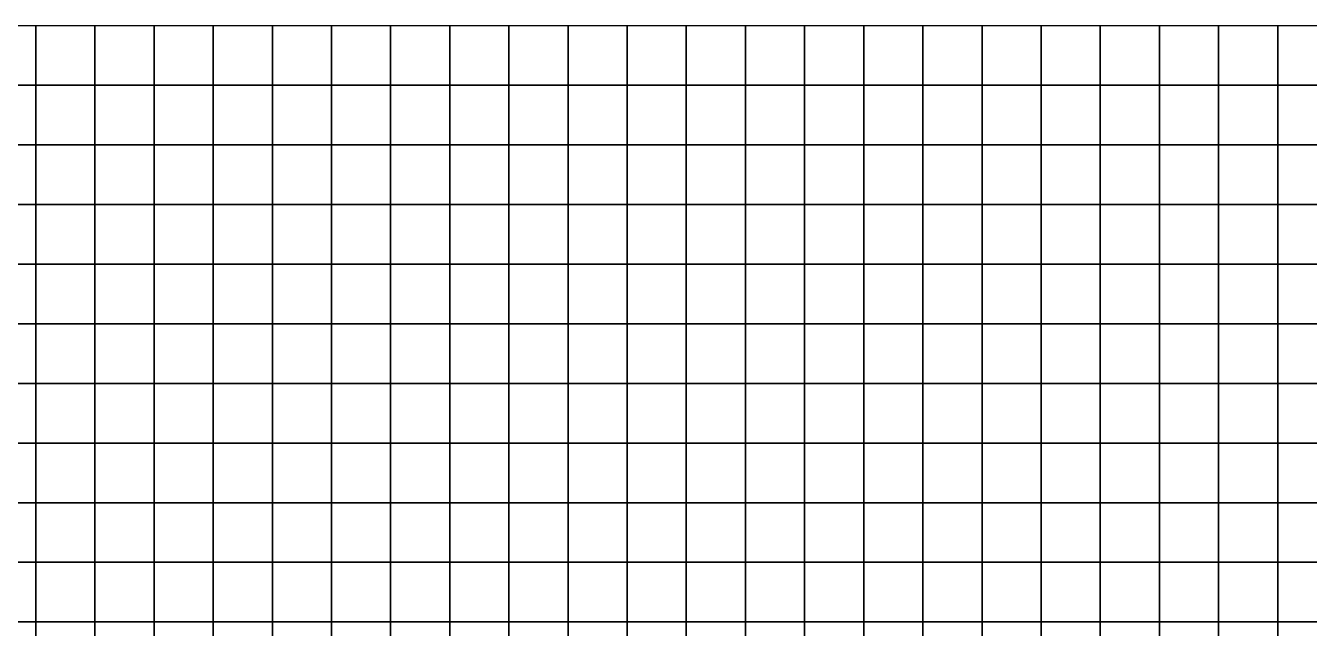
# Model space of a CAD drawing. Header units: metres. Extents: x -5 to 122, y -9 to 115.
# Drawn here: x 37.77 to 81.3, y 94.78 to 115.2 of the extents above; entities that cross this region are included whole.
import ezdxf

# ---------------------------------------------------------------- set-up
doc = ezdxf.new("R2010")
doc.units = ezdxf.units.M
doc.layers.add('terrain', color=7, linetype='Continuous')

msp = doc.modelspace()

# ---------------------------------------------------------------- linework, layer by layer
at = {"layer": 'terrain'}
for points in [[(38.109, 113.18, 1.97), (38.109, 115.2, 1.948), (36.103, 115.2, 1.945), (36.103, 113.18, 1.948)], [(40.115, 113.18, 1.938), (40.115, 115.2, 1.912), (38.109, 115.2, 1.948), (38.109, 113.18, 1.97)], [(42.12, 113.18, 1.903), (42.12, 115.2, 1.915), (40.115, 115.2, 1.912), (40.115, 113.18, 1.938)], [(44.126, 113.18, 1.88), (44.126, 115.2, 1.887), (42.12, 115.2, 1.915), (42.12, 113.18, 1.903)], [(46.132, 113.18, 1.86), (46.132, 115.2, 1.868), (44.126, 115.2, 1.887), (44.126, 113.18, 1.88)], [(48.138, 113.18, 1.842), (48.138, 115.2, 1.84), (46.132, 115.2, 1.868), (46.132, 113.18, 1.86)], [(50.143, 113.18, 1.77), (50.143, 115.2, 1.815), (48.138, 115.2, 1.84), (48.138, 113.18, 1.842)], [(52.149, 113.18, 1.73), (52.149, 115.2, 1.777), (50.143, 115.2, 1.815), (50.143, 113.18, 1.77)], [(54.155, 113.18, 1.765), (54.155, 115.2, 1.718), (52.149, 115.2, 1.777), (52.149, 113.18, 1.73)], [(56.161, 113.18, 1.708), (56.161, 115.2, 1.673), (54.155, 115.2, 1.718), (54.155, 113.18, 1.765)], [(58.166, 113.18, 1.798), (58.166, 115.2, 1.707), (56.161, 115.2, 1.673), (56.161, 113.18, 1.708)], [(60.172, 113.18, 1.7), (60.172, 115.2, 1.673), (58.166, 115.2, 1.707), (58.166, 113.18, 1.798)], [(62.178, 113.18, 1.683), (62.178, 115.2, 1.668), (60.172, 115.2, 1.673), (60.172, 113.18, 1.7)], [(64.183, 113.18, 1.675), (64.183, 115.2, 1.647), (62.178, 115.2, 1.668), (62.178, 113.18, 1.683)], [(66.189, 113.18, 1.575), (66.189, 115.2, 1.62), (64.183, 115.2, 1.647), (64.183, 113.18, 1.675)], [(68.195, 113.18, 1.565), (68.195, 115.2, 1.513), (66.189, 115.2, 1.62), (66.189, 113.18, 1.575)], [(70.201, 113.18, 1.467), (70.201, 115.2, 1.493), (68.195, 115.2, 1.513), (68.195, 113.18, 1.565)], [(72.206, 113.18, 1.405), (72.206, 115.2, 1.393), (70.201, 115.2, 1.493), (70.201, 113.18, 1.467)], [(74.212, 113.18, 1.38), (74.212, 115.2, 1.368), (72.206, 115.2, 1.393), (72.206, 113.18, 1.405)], [(76.218, 113.18, 1.37), (76.218, 115.2, 1.353), (74.212, 115.2, 1.368), (74.212, 113.18, 1.38)], [(78.224, 113.18, 1.345), (78.224, 115.2, 1.283), (76.218, 115.2, 1.353), (76.218, 113.18, 1.37)], [(80.229, 113.18, 1.28), (80.229, 115.2, 1.268), (78.224, 115.2, 1.283), (78.224, 113.18, 1.345)], [(82.235, 113.18, 1.23), (82.235, 115.2, 1.188), (80.229, 115.2, 1.268), (80.229, 113.18, 1.28)], [(38.109, 111.159, 1.972), (38.109, 113.18, 1.97), (36.103, 113.18, 1.948), (36.103, 111.159, 1.997)], [(40.115, 111.159, 1.938), (40.115, 113.18, 1.938), (38.109, 113.18, 1.97), (38.109, 111.159, 1.972)], [(42.12, 111.159, 1.903), (42.12, 113.18, 1.903), (40.115, 113.18, 1.938), (40.115, 111.159, 1.938)], [(44.126, 111.159, 1.918), (44.126, 113.18, 1.88), (42.12, 113.18, 1.903), (42.12, 111.159, 1.903)], [(46.132, 111.159, 1.862), (46.132, 113.18, 1.86), (44.126, 113.18, 1.88), (44.126, 111.159, 1.918)], [(48.138, 111.159, 1.808), (48.138, 113.18, 1.842), (46.132, 113.18, 1.86), (46.132, 111.159, 1.862)], [(50.143, 111.159, 1.81), (50.143, 113.18, 1.77), (48.138, 113.18, 1.842), (48.138, 111.159, 1.808)], [(52.149, 111.159, 1.783), (52.149, 113.18, 1.73), (50.143, 113.18, 1.77), (50.143, 111.159, 1.81)], [(54.155, 111.159, 1.75), (54.155, 113.18, 1.765), (52.149, 113.18, 1.73), (52.149, 111.159, 1.783)], [(56.161, 111.159, 1.842), (56.161, 113.18, 1.708), (54.155, 113.18, 1.765), (54.155, 111.159, 1.75)], [(58.166, 111.159, 1.757), (58.166, 113.18, 1.798), (56.161, 113.18, 1.708), (56.161, 111.159, 1.842)], [(60.172, 111.159, 1.76), (60.172, 113.18, 1.7), (58.166, 113.18, 1.798), (58.166, 111.159, 1.757)], [(62.178, 111.159, 1.688), (62.178, 113.18, 1.683), (60.172, 113.18, 1.7), (60.172, 111.159, 1.76)], [(64.183, 111.159, 1.635), (64.183, 113.18, 1.675), (62.178, 113.18, 1.683), (62.178, 111.159, 1.688)], [(66.189, 111.159, 1.605), (66.189, 113.18, 1.575), (64.183, 113.18, 1.675), (64.183, 111.159, 1.635)], [(68.195, 111.159, 1.555), (68.195, 113.18, 1.565), (66.189, 113.18, 1.575), (66.189, 111.159, 1.605)], [(70.201, 111.159, 1.472), (70.201, 113.18, 1.467), (68.195, 113.18, 1.565), (68.195, 111.159, 1.555)], [(72.206, 111.159, 1.445), (72.206, 113.18, 1.405), (70.201, 113.18, 1.467), (70.201, 111.159, 1.472)], [(74.212, 111.159, 1.45), (74.212, 113.18, 1.38), (72.206, 113.18, 1.405), (72.206, 111.159, 1.445)], [(76.218, 111.159, 1.39), (76.218, 113.18, 1.37), (74.212, 113.18, 1.38), (74.212, 111.159, 1.45)], [(78.224, 111.159, 1.34), (78.224, 113.18, 1.345), (76.218, 113.18, 1.37), (76.218, 111.159, 1.39)], [(80.229, 111.159, 1.327), (80.229, 113.18, 1.28), (78.224, 113.18, 1.345), (78.224, 111.159, 1.34)], [(82.235, 111.159, 1.32), (82.235, 113.18, 1.23), (80.229, 113.18, 1.28), (80.229, 111.159, 1.327)], [(38.109, 109.138, 1.978), (38.109, 111.159, 1.972), (36.103, 111.159, 1.997), (36.103, 109.138, 1.993)], [(40.115, 109.138, 1.963), (40.115, 111.159, 1.938), (38.109, 111.159, 1.972), (38.109, 109.138, 1.978)], [(42.12, 109.138, 1.942), (42.12, 111.159, 1.903), (40.115, 111.159, 1.938), (40.115, 109.138, 1.963)], [(44.126, 109.138, 1.9), (44.126, 111.159, 1.918), (42.12, 111.159, 1.903), (42.12, 109.138, 1.942)], [(46.132, 109.138, 1.823), (46.132, 111.159, 1.862), (44.126, 111.159, 1.918), (44.126, 109.138, 1.9)], [(48.138, 109.138, 1.873), (48.138, 111.159, 1.808), (46.132, 111.159, 1.862), (46.132, 109.138, 1.823)], [(50.143, 109.138, 1.808), (50.143, 111.159, 1.81), (48.138, 111.159, 1.808), (48.138, 109.138, 1.873)], [(52.149, 109.138, 1.827), (52.149, 111.159, 1.783), (50.143, 111.159, 1.81), (50.143, 109.138, 1.808)], [(54.155, 109.138, 1.85), (54.155, 111.159, 1.75), (52.149, 111.159, 1.783), (52.149, 109.138, 1.827)], [(56.161, 109.138, 1.8), (56.161, 111.159, 1.842), (54.155, 111.159, 1.75), (54.155, 109.138, 1.85)], [(58.166, 109.138, 1.827), (58.166, 111.159, 1.757), (56.161, 111.159, 1.842), (56.161, 109.138, 1.8)], [(60.172, 109.138, 1.725), (60.172, 111.159, 1.76), (58.166, 111.159, 1.757), (58.166, 109.138, 1.827)], [(62.178, 109.138, 1.67), (62.178, 111.159, 1.688), (60.172, 111.159, 1.76), (60.172, 109.138, 1.725)], [(64.183, 109.138, 1.677), (64.183, 111.159, 1.635), (62.178, 111.159, 1.688), (62.178, 109.138, 1.67)], [(66.189, 109.138, 1.658), (66.189, 111.159, 1.605), (64.183, 111.159, 1.635), (64.183, 109.138, 1.677)], [(68.195, 109.138, 1.552), (68.195, 111.159, 1.555), (66.189, 111.159, 1.605), (66.189, 109.138, 1.658)], [(70.201, 109.138, 1.545), (70.201, 111.159, 1.472), (68.195, 111.159, 1.555), (68.195, 109.138, 1.552)], [(72.206, 109.138, 1.522), (72.206, 111.159, 1.445), (70.201, 111.159, 1.472), (70.201, 109.138, 1.545)], [(74.212, 109.138, 1.47), (74.212, 111.159, 1.45), (72.206, 111.159, 1.445), (72.206, 109.138, 1.522)], [(76.218, 109.138, 1.397), (76.218, 111.159, 1.39), (74.212, 111.159, 1.45), (74.212, 109.138, 1.47)], [(78.224, 109.138, 1.478), (78.224, 111.159, 1.34), (76.218, 111.159, 1.39), (76.218, 109.138, 1.397)], [(80.229, 109.138, 1.423), (80.229, 111.159, 1.327), (78.224, 111.159, 1.34), (78.224, 109.138, 1.478)], [(82.235, 109.138, 1.15), (82.235, 111.159, 1.32), (80.229, 111.159, 1.327), (80.229, 109.138, 1.423)], [(38.109, 107.118, 1.993), (38.109, 109.138, 1.978), (36.103, 109.138, 1.993), (36.103, 107.118, 2.007)], [(40.115, 107.118, 1.925), (40.115, 109.138, 1.963), (38.109, 109.138, 1.978), (38.109, 107.118, 1.993)], [(42.12, 107.118, 1.92), (42.12, 109.138, 1.942), (40.115, 109.138, 1.963), (40.115, 107.118, 1.925)], [(44.126, 107.118, 1.882), (44.126, 109.138, 1.9), (42.12, 109.138, 1.942), (42.12, 107.118, 1.92)], [(46.132, 107.118, 1.857), (46.132, 109.138, 1.823), (44.126, 109.138, 1.9), (44.126, 107.118, 1.882)], [(48.138, 107.118, 1.87), (48.138, 109.138, 1.873), (46.132, 109.138, 1.823), (46.132, 107.118, 1.857)], [(50.143, 107.118, 1.91), (50.143, 109.138, 1.808), (48.138, 109.138, 1.873), (48.138, 107.118, 1.87)], [(52.149, 107.118, 1.855), (52.149, 109.138, 1.827), (50.143, 109.138, 1.808), (50.143, 107.118, 1.91)], [(54.155, 107.118, 1.832), (54.155, 109.138, 1.85), (52.149, 109.138, 1.827), (52.149, 107.118, 1.855)], [(56.161, 107.118, 1.855), (56.161, 109.138, 1.8), (54.155, 109.138, 1.85), (54.155, 107.118, 1.832)], [(58.166, 107.118, 1.798), (58.166, 109.138, 1.827), (56.161, 109.138, 1.8), (56.161, 107.118, 1.855)], [(60.172, 107.118, 1.747), (60.172, 109.138, 1.725), (58.166, 109.138, 1.827), (58.166, 107.118, 1.798)], [(62.178, 107.118, 1.707), (62.178, 109.138, 1.67), (60.172, 109.138, 1.725), (60.172, 107.118, 1.747)], [(64.183, 107.118, 1.743), (64.183, 109.138, 1.677), (62.178, 109.138, 1.67), (62.178, 107.118, 1.707)], [(66.189, 107.118, 1.65), (66.189, 109.138, 1.658), (64.183, 109.138, 1.677), (64.183, 107.118, 1.743)], [(68.195, 107.118, 1.618), (68.195, 109.138, 1.552), (66.189, 109.138, 1.658), (66.189, 107.118, 1.65)], [(70.201, 107.118, 1.588), (70.201, 109.138, 1.545), (68.195, 109.138, 1.552), (68.195, 107.118, 1.618)], [(72.206, 107.118, 1.54), (72.206, 109.138, 1.522), (70.201, 109.138, 1.545), (70.201, 107.118, 1.588)], [(74.212, 107.118, 1.47), (74.212, 109.138, 1.47), (72.206, 109.138, 1.522), (72.206, 107.118, 1.54)], [(76.218, 107.118, 1.537), (76.218, 109.138, 1.397), (74.212, 109.138, 1.47), (74.212, 107.118, 1.47)], [(78.224, 107.118, 1.467), (78.224, 109.138, 1.478), (76.218, 109.138, 1.397), (76.218, 107.118, 1.537)], [(80.229, 107.118, 1.293), (80.229, 109.138, 1.423), (78.224, 109.138, 1.478), (78.224, 107.118, 1.467)], [(82.235, 107.118, 1.23), (82.235, 109.138, 1.15), (80.229, 109.138, 1.423), (80.229, 107.118, 1.293)], [(38.109, 105.097, 1.985), (38.109, 107.118, 1.993), (36.103, 107.118, 2.007), (36.103, 105.097, 2)], [(40.115, 105.097, 1.955), (40.115, 107.118, 1.925), (38.109, 107.118, 1.993), (38.109, 105.097, 1.985)], [(42.12, 105.097, 1.91), (42.12, 107.118, 1.92), (40.115, 107.118, 1.925), (40.115, 105.097, 1.955)], [(44.126, 105.097, 1.875), (44.126, 107.118, 1.882), (42.12, 107.118, 1.92), (42.12, 105.097, 1.91)], [(46.132, 105.097, 1.93), (46.132, 107.118, 1.857), (44.126, 107.118, 1.882), (44.126, 105.097, 1.875)], [(48.138, 105.097, 1.885), (48.138, 107.118, 1.87), (46.132, 107.118, 1.857), (46.132, 105.097, 1.93)], [(50.143, 105.097, 1.945), (50.143, 107.118, 1.91), (48.138, 107.118, 1.87), (48.138, 105.097, 1.885)], [(52.149, 105.097, 1.885), (52.149, 107.118, 1.855), (50.143, 107.118, 1.91), (50.143, 105.097, 1.945)], [(54.155, 105.097, 1.872), (54.155, 107.118, 1.832), (52.149, 107.118, 1.855), (52.149, 105.097, 1.885)], [(56.161, 105.097, 1.81), (56.161, 107.118, 1.855), (54.155, 107.118, 1.832), (54.155, 105.097, 1.872)], [(58.166, 105.097, 1.808), (58.166, 107.118, 1.798), (56.161, 107.118, 1.855), (56.161, 105.097, 1.81)], [(60.172, 105.097, 1.76), (60.172, 107.118, 1.747), (58.166, 107.118, 1.798), (58.166, 105.097, 1.808)], [(62.178, 105.097, 1.753), (62.178, 107.118, 1.707), (60.172, 107.118, 1.747), (60.172, 105.097, 1.76)], [(64.183, 105.097, 1.707), (64.183, 107.118, 1.743), (62.178, 107.118, 1.707), (62.178, 105.097, 1.753)], [(66.189, 105.097, 1.647), (66.189, 107.118, 1.65), (64.183, 107.118, 1.743), (64.183, 105.097, 1.707)], [(68.195, 105.097, 1.632), (68.195, 107.118, 1.618), (66.189, 107.118, 1.65), (66.189, 105.097, 1.647)], [(70.201, 105.097, 1.59), (70.201, 107.118, 1.588), (68.195, 107.118, 1.618), (68.195, 105.097, 1.632)], [(72.206, 105.097, 1.6), (72.206, 107.118, 1.54), (70.201, 107.118, 1.588), (70.201, 105.097, 1.59)], [(74.212, 105.097, 1.73), (74.212, 107.118, 1.47), (72.206, 107.118, 1.54), (72.206, 105.097, 1.6)], [(76.218, 105.097, 1.5), (76.218, 107.118, 1.537), (74.212, 107.118, 1.47), (74.212, 105.097, 1.73)], [(78.224, 105.097, 1.382), (78.224, 107.118, 1.467), (76.218, 107.118, 1.537), (76.218, 105.097, 1.5)], [(80.229, 105.097, 1.32), (80.229, 107.118, 1.293), (78.224, 107.118, 1.467), (78.224, 105.097, 1.382)], [(82.235, 105.097, 1.275), (82.235, 107.118, 1.23), (80.229, 107.118, 1.293), (80.229, 105.097, 1.32)], [(38.109, 103.076, 1.945), (38.109, 105.097, 1.985), (36.103, 105.097, 2), (36.103, 103.076, 2.005)], [(40.115, 103.076, 1.965), (40.115, 105.097, 1.955), (38.109, 105.097, 1.985), (38.109, 103.076, 1.945)], [(42.12, 103.076, 1.927), (42.12, 105.097, 1.91), (40.115, 105.097, 1.955), (40.115, 103.076, 1.965)], [(44.126, 103.076, 1.948), (44.126, 105.097, 1.875), (42.12, 105.097, 1.91), (42.12, 103.076, 1.927)], [(46.132, 103.076, 1.99), (46.132, 105.097, 1.93), (44.126, 105.097, 1.875), (44.126, 103.076, 1.948)], [(48.138, 103.076, 1.973), (48.138, 105.097, 1.885), (46.132, 105.097, 1.93), (46.132, 103.076, 1.99)], [(50.143, 103.076, 1.93), (50.143, 105.097, 1.945), (48.138, 105.097, 1.885), (48.138, 103.076, 1.973)], [(52.149, 103.076, 1.887), (52.149, 105.097, 1.885), (50.143, 105.097, 1.945), (50.143, 103.076, 1.93)], [(54.155, 103.076, 1.82), (54.155, 105.097, 1.872), (52.149, 105.097, 1.885), (52.149, 103.076, 1.887)], [(56.161, 103.076, 1.825), (56.161, 105.097, 1.81), (54.155, 105.097, 1.872), (54.155, 103.076, 1.82)], [(58.166, 103.076, 1.802), (58.166, 105.097, 1.808), (56.161, 105.097, 1.81), (56.161, 103.076, 1.825)], [(60.172, 103.076, 1.755), (60.172, 105.097, 1.76), (58.166, 105.097, 1.808), (58.166, 103.076, 1.802)], [(62.178, 103.076, 1.743), (62.178, 105.097, 1.753), (60.172, 105.097, 1.76), (60.172, 103.076, 1.755)], [(64.183, 103.076, 1.705), (64.183, 105.097, 1.707), (62.178, 105.097, 1.753), (62.178, 103.076, 1.743)], [(66.189, 103.076, 1.683), (66.189, 105.097, 1.647), (64.183, 105.097, 1.707), (64.183, 103.076, 1.705)], [(68.195, 103.076, 1.63), (68.195, 105.097, 1.632), (66.189, 105.097, 1.647), (66.189, 103.076, 1.683)], [(70.201, 103.076, 1.69), (70.201, 105.097, 1.59), (68.195, 105.097, 1.632), (68.195, 103.076, 1.63)], [(72.206, 103.076, 1.74), (72.206, 105.097, 1.6), (70.201, 105.097, 1.59), (70.201, 103.076, 1.69)], [(74.212, 103.076, 1.567), (74.212, 105.097, 1.73), (72.206, 105.097, 1.6), (72.206, 103.076, 1.74)], [(76.218, 103.076, 1.355), (76.218, 105.097, 1.5), (74.212, 105.097, 1.73), (74.212, 103.076, 1.567)], [(78.224, 103.076, 1.357), (78.224, 105.097, 1.382), (76.218, 105.097, 1.5), (76.218, 103.076, 1.355)], [(80.229, 103.076, 1.222), (80.229, 105.097, 1.32), (78.224, 105.097, 1.382), (78.224, 103.076, 1.357)], [(82.235, 103.076, 1.215), (82.235, 105.097, 1.275), (80.229, 105.097, 1.32), (80.229, 103.076, 1.222)], [(38.109, 101.055, 1.965), (38.109, 103.076, 1.945), (36.103, 103.076, 2.005), (36.103, 101.055, 1.997)], [(40.115, 101.055, 1.957), (40.115, 103.076, 1.965), (38.109, 103.076, 1.945), (38.109, 101.055, 1.965)], [(42.12, 101.055, 2.01), (42.12, 103.076, 1.927), (40.115, 103.076, 1.965), (40.115, 101.055, 1.957)], [(44.126, 101.055, 2.027), (44.126, 103.076, 1.948), (42.12, 103.076, 1.927), (42.12, 101.055, 2.01)], [(46.132, 101.055, 2.012), (46.132, 103.076, 1.99), (44.126, 103.076, 1.948), (44.126, 101.055, 2.027)], [(48.138, 101.055, 1.967), (48.138, 103.076, 1.973), (46.132, 103.076, 1.99), (46.132, 101.055, 2.012)], [(50.143, 101.055, 1.897), (50.143, 103.076, 1.93), (48.138, 103.076, 1.973), (48.138, 101.055, 1.967)], [(52.149, 101.055, 1.86), (52.149, 103.076, 1.887), (50.143, 103.076, 1.93), (50.143, 101.055, 1.897)], [(54.155, 101.055, 1.85), (54.155, 103.076, 1.82), (52.149, 103.076, 1.887), (52.149, 101.055, 1.86)], [(56.161, 101.055, 1.825), (56.161, 103.076, 1.825), (54.155, 103.076, 1.82), (54.155, 101.055, 1.85)], [(58.166, 101.055, 1.757), (58.166, 103.076, 1.802), (56.161, 103.076, 1.825), (56.161, 101.055, 1.825)], [(60.172, 101.055, 1.78), (60.172, 103.076, 1.755), (58.166, 103.076, 1.802), (58.166, 101.055, 1.757)], [(62.178, 101.055, 1.743), (62.178, 103.076, 1.743), (60.172, 103.076, 1.755), (60.172, 101.055, 1.78)], [(64.183, 101.055, 1.725), (64.183, 103.076, 1.705), (62.178, 103.076, 1.743), (62.178, 101.055, 1.743)], [(66.189, 101.055, 1.67), (66.189, 103.076, 1.683), (64.183, 103.076, 1.705), (64.183, 101.055, 1.725)], [(68.195, 101.055, 1.857), (68.195, 103.076, 1.63), (66.189, 103.076, 1.683), (66.189, 101.055, 1.67)], [(70.201, 101.055, 1.94), (70.201, 103.076, 1.69), (68.195, 103.076, 1.63), (68.195, 101.055, 1.857)], [(72.206, 101.055, 1.592), (72.206, 103.076, 1.74), (70.201, 103.076, 1.69), (70.201, 101.055, 1.94)], [(74.212, 101.055, 1.472), (74.212, 103.076, 1.567), (72.206, 103.076, 1.74), (72.206, 101.055, 1.592)], [(76.218, 101.055, 1.888), (76.218, 103.076, 1.355), (74.212, 103.076, 1.567), (74.212, 101.055, 1.472)], [(78.224, 101.055, 1.905), (78.224, 103.076, 1.357), (76.218, 103.076, 1.355), (76.218, 101.055, 1.888)], [(80.229, 101.055, 1.65), (80.229, 103.076, 1.222), (78.224, 103.076, 1.357), (78.224, 101.055, 1.905)], [(82.235, 101.055, 1.225), (82.235, 103.076, 1.215), (80.229, 103.076, 1.222), (80.229, 101.055, 1.65)], [(38.109, 99.035, 2.02), (38.109, 101.055, 1.965), (36.103, 101.055, 1.997), (36.103, 99.035, 2.027)], [(40.115, 99.035, 2.027), (40.115, 101.055, 1.957), (38.109, 101.055, 1.965), (38.109, 99.035, 2.02)], [(42.12, 99.035, 2.043), (42.12, 101.055, 2.01), (40.115, 101.055, 1.957), (40.115, 99.035, 2.027)], [(44.126, 99.035, 2.02), (44.126, 101.055, 2.027), (42.12, 101.055, 2.01), (42.12, 99.035, 2.043)], [(46.132, 99.035, 1.99), (46.132, 101.055, 2.012), (44.126, 101.055, 2.027), (44.126, 99.035, 2.02)], [(48.138, 99.035, 1.927), (48.138, 101.055, 1.967), (46.132, 101.055, 2.012), (46.132, 99.035, 1.99)], [(50.143, 99.035, 1.897), (50.143, 101.055, 1.897), (48.138, 101.055, 1.967), (48.138, 99.035, 1.927)], [(52.149, 99.035, 1.88), (52.149, 101.055, 1.86), (50.143, 101.055, 1.897), (50.143, 99.035, 1.897)], [(54.155, 99.035, 1.868), (54.155, 101.055, 1.85), (52.149, 101.055, 1.86), (52.149, 99.035, 1.88)], [(56.161, 99.035, 1.798), (56.161, 101.055, 1.825), (54.155, 101.055, 1.85), (54.155, 99.035, 1.868)], [(58.166, 99.035, 1.81), (58.166, 101.055, 1.757), (56.161, 101.055, 1.825), (56.161, 99.035, 1.798)], [(60.172, 99.035, 1.795), (60.172, 101.055, 1.78), (58.166, 101.055, 1.757), (58.166, 99.035, 1.81)], [(62.178, 99.035, 1.775), (62.178, 101.055, 1.743), (60.172, 101.055, 1.78), (60.172, 99.035, 1.795)], [(64.183, 99.035, 1.735), (64.183, 101.055, 1.725), (62.178, 101.055, 1.743), (62.178, 99.035, 1.775)], [(66.189, 99.035, 1.853), (66.189, 101.055, 1.67), (64.183, 101.055, 1.725), (64.183, 99.035, 1.735)], [(68.195, 99.035, 1.938), (68.195, 101.055, 1.857), (66.189, 101.055, 1.67), (66.189, 99.035, 1.853)], [(70.201, 99.035, 1.817), (70.201, 101.055, 1.94), (68.195, 101.055, 1.857), (68.195, 99.035, 1.938)], [(72.206, 99.035, 1.57), (72.206, 101.055, 1.592), (70.201, 101.055, 1.94), (70.201, 99.035, 1.817)], [(74.212, 99.035, 1.365), (74.212, 101.055, 1.472), (72.206, 101.055, 1.592), (72.206, 99.035, 1.57)], [(76.218, 99.035, 1.845), (76.218, 101.055, 1.888), (74.212, 101.055, 1.472), (74.212, 99.035, 1.365)], [(78.224, 99.035, 1.77), (78.224, 101.055, 1.905), (76.218, 101.055, 1.888), (76.218, 99.035, 1.845)], [(80.229, 99.035, 1.455), (80.229, 101.055, 1.65), (78.224, 101.055, 1.905), (78.224, 99.035, 1.77)], [(82.235, 99.035, 1.245), (82.235, 101.055, 1.225), (80.229, 101.055, 1.65), (80.229, 99.035, 1.455)], [(38.109, 97.014, 2.028), (38.109, 99.035, 2.02), (36.103, 99.035, 2.027), (36.103, 97.014, 2.05)], [(40.115, 97.014, 2.077), (40.115, 99.035, 2.027), (38.109, 99.035, 2.02), (38.109, 97.014, 2.028)], [(42.12, 97.014, 2.037), (42.12, 99.035, 2.043), (40.115, 99.035, 2.027), (40.115, 97.014, 2.077)], [(44.126, 97.014, 1.987), (44.126, 99.035, 2.02), (42.12, 99.035, 2.043), (42.12, 97.014, 2.037)], [(46.132, 97.014, 1.955), (46.132, 99.035, 1.99), (44.126, 99.035, 2.02), (44.126, 97.014, 1.987)], [(48.138, 97.014, 1.92), (48.138, 99.035, 1.927), (46.132, 99.035, 1.99), (46.132, 97.014, 1.955)], [(50.143, 97.014, 1.94), (50.143, 99.035, 1.897), (48.138, 99.035, 1.927), (48.138, 97.014, 1.92)], [(52.149, 97.014, 1.897), (52.149, 99.035, 1.88), (50.143, 99.035, 1.897), (50.143, 97.014, 1.94)], [(54.155, 97.014, 1.85), (54.155, 99.035, 1.868), (52.149, 99.035, 1.88), (52.149, 97.014, 1.897)], [(56.161, 97.014, 1.838), (56.161, 99.035, 1.798), (54.155, 99.035, 1.868), (54.155, 97.014, 1.85)], [(58.166, 97.014, 1.843), (58.166, 99.035, 1.81), (56.161, 99.035, 1.798), (56.161, 97.014, 1.838)], [(60.172, 97.014, 1.802), (60.172, 99.035, 1.795), (58.166, 99.035, 1.81), (58.166, 97.014, 1.843)], [(62.178, 97.014, 1.817), (62.178, 99.035, 1.775), (60.172, 99.035, 1.795), (60.172, 97.014, 1.802)], [(64.183, 97.014, 1.938), (64.183, 99.035, 1.735), (62.178, 99.035, 1.775), (62.178, 97.014, 1.817)], [(66.189, 97.014, 1.897), (66.189, 99.035, 1.853), (64.183, 99.035, 1.735), (64.183, 97.014, 1.938)], [(68.195, 97.014, 1.875), (68.195, 99.035, 1.938), (66.189, 99.035, 1.853), (66.189, 97.014, 1.897)], [(70.201, 97.014, 1.85), (70.201, 99.035, 1.817), (68.195, 99.035, 1.938), (68.195, 97.014, 1.875)], [(72.206, 97.014, 1.74), (72.206, 99.035, 1.57), (70.201, 99.035, 1.817), (70.201, 97.014, 1.85)], [(74.212, 97.014, 1.45), (74.212, 99.035, 1.365), (72.206, 99.035, 1.57), (72.206, 97.014, 1.74)], [(76.218, 97.014, 1.43), (76.218, 99.035, 1.845), (74.212, 99.035, 1.365), (74.212, 97.014, 1.45)], [(78.224, 97.014, 1.59), (78.224, 99.035, 1.77), (76.218, 99.035, 1.845), (76.218, 97.014, 1.43)], [(80.229, 97.014, 1.24), (80.229, 99.035, 1.455), (78.224, 99.035, 1.77), (78.224, 97.014, 1.59)], [(82.235, 97.014, 1.26), (82.235, 99.035, 1.245), (80.229, 99.035, 1.455), (80.229, 97.014, 1.24)], [(38.109, 94.993, 2.095), (38.109, 97.014, 2.028), (36.103, 97.014, 2.05), (36.103, 94.993, 2.04)], [(40.115, 94.993, 2.045), (40.115, 97.014, 2.077), (38.109, 97.014, 2.028), (38.109, 94.993, 2.095)], [(42.12, 94.993, 2.02), (42.12, 97.014, 2.037), (40.115, 97.014, 2.077), (40.115, 94.993, 2.045)], [(44.126, 94.993, 1.973), (44.126, 97.014, 1.987), (42.12, 97.014, 2.037), (42.12, 94.993, 2.02)], [(46.132, 94.993, 1.938), (46.132, 97.014, 1.955), (44.126, 97.014, 1.987), (44.126, 94.993, 1.973)], [(48.138, 94.993, 1.957), (48.138, 97.014, 1.92), (46.132, 97.014, 1.955), (46.132, 94.993, 1.938)], [(50.143, 94.993, 1.94), (50.143, 97.014, 1.94), (48.138, 97.014, 1.92), (48.138, 94.993, 1.957)], [(52.149, 94.993, 1.868), (52.149, 97.014, 1.897), (50.143, 97.014, 1.94), (50.143, 94.993, 1.94)], [(54.155, 94.993, 1.86), (54.155, 97.014, 1.85), (52.149, 97.014, 1.897), (52.149, 94.993, 1.868)], [(56.161, 94.993, 1.868), (56.161, 97.014, 1.838), (54.155, 97.014, 1.85), (54.155, 94.993, 1.86)], [(58.166, 94.993, 1.83), (58.166, 97.014, 1.843), (56.161, 97.014, 1.838), (56.161, 94.993, 1.868)], [(60.172, 94.993, 1.853), (60.172, 97.014, 1.802), (58.166, 97.014, 1.843), (58.166, 94.993, 1.83)], [(62.178, 94.993, 1.988), (62.178, 97.014, 1.817), (60.172, 97.014, 1.802), (60.172, 94.993, 1.853)], [(64.183, 94.993, 1.955), (64.183, 97.014, 1.938), (62.178, 97.014, 1.817), (62.178, 94.993, 1.988)], [(66.189, 94.993, 1.91), (66.189, 97.014, 1.897), (64.183, 97.014, 1.938), (64.183, 94.993, 1.955)], [(68.195, 94.993, 1.865), (68.195, 97.014, 1.875), (66.189, 97.014, 1.897), (66.189, 94.993, 1.91)], [(70.201, 94.993, 1.87), (70.201, 97.014, 1.85), (68.195, 97.014, 1.875), (68.195, 94.993, 1.865)], [(72.206, 94.993, 1.757), (72.206, 97.014, 1.74), (70.201, 97.014, 1.85), (70.201, 94.993, 1.87)], [(74.212, 94.993, 1.735), (74.212, 97.014, 1.45), (72.206, 97.014, 1.74), (72.206, 94.993, 1.757)], [(76.218, 94.993, 1.555), (76.218, 97.014, 1.43), (74.212, 97.014, 1.45), (74.212, 94.993, 1.735)], [(78.224, 94.993, 1.41), (78.224, 97.014, 1.59), (76.218, 97.014, 1.43), (76.218, 94.993, 1.555)], [(80.229, 94.993, 1.34), (80.229, 97.014, 1.24), (78.224, 97.014, 1.59), (78.224, 94.993, 1.41)], [(82.235, 94.993, 1.36), (82.235, 97.014, 1.26), (80.229, 97.014, 1.24), (80.229, 94.993, 1.34)], [(38.109, 92.973, 2.1), (38.109, 94.993, 2.095), (36.103, 94.993, 2.04), (36.103, 92.973, 2.13)], [(40.115, 92.973, 2.037), (40.115, 94.993, 2.045), (38.109, 94.993, 2.095), (38.109, 92.973, 2.1)], [(42.12, 92.973, 2.003), (42.12, 94.993, 2.02), (40.115, 94.993, 2.045), (40.115, 92.973, 2.037)], [(44.126, 92.973, 1.955), (44.126, 94.993, 1.973), (42.12, 94.993, 2.02), (42.12, 92.973, 2.003)], [(46.132, 92.973, 1.978), (46.132, 94.993, 1.938), (44.126, 94.993, 1.973), (44.126, 92.973, 1.955)], [(48.138, 92.973, 1.945), (48.138, 94.993, 1.957), (46.132, 94.993, 1.938), (46.132, 92.973, 1.978)], [(50.143, 92.973, 1.923), (50.143, 94.993, 1.94), (48.138, 94.993, 1.957), (48.138, 92.973, 1.945)], [(52.149, 92.973, 1.9), (52.149, 94.993, 1.868), (50.143, 94.993, 1.94), (50.143, 92.973, 1.923)], [(54.155, 92.973, 1.91), (54.155, 94.993, 1.86), (52.149, 94.993, 1.868), (52.149, 92.973, 1.9)], [(56.161, 92.973, 1.853), (56.161, 94.993, 1.868), (54.155, 94.993, 1.86), (54.155, 92.973, 1.91)], [(58.166, 92.973, 1.918), (58.166, 94.993, 1.83), (56.161, 94.993, 1.868), (56.161, 92.973, 1.853)], [(60.172, 92.973, 2.005), (60.172, 94.993, 1.853), (58.166, 94.993, 1.83), (58.166, 92.973, 1.918)], [(62.178, 92.973, 1.982), (62.178, 94.993, 1.988), (60.172, 94.993, 1.853), (60.172, 92.973, 2.005)], [(64.183, 92.973, 1.945), (64.183, 94.993, 1.955), (62.178, 94.993, 1.988), (62.178, 92.973, 1.982)], [(66.189, 92.973, 1.905), (66.189, 94.993, 1.91), (64.183, 94.993, 1.955), (64.183, 92.973, 1.945)], [(68.195, 92.973, 1.857), (68.195, 94.993, 1.865), (66.189, 94.993, 1.91), (66.189, 92.973, 1.905)], [(70.201, 92.973, 1.835), (70.201, 94.993, 1.87), (68.195, 94.993, 1.865), (68.195, 92.973, 1.857)], [(72.206, 92.973, 1.823), (72.206, 94.993, 1.757), (70.201, 94.993, 1.87), (70.201, 92.973, 1.835)], [(74.212, 92.973, 1.753), (74.212, 94.993, 1.735), (72.206, 94.993, 1.757), (72.206, 92.973, 1.823)], [(76.218, 92.973, 1.8), (76.218, 94.993, 1.555), (74.212, 94.993, 1.735), (74.212, 92.973, 1.753)], [(78.224, 92.973, 1.597), (78.224, 94.993, 1.41), (76.218, 94.993, 1.555), (76.218, 92.973, 1.8)], [(80.229, 92.973, 1.435), (80.229, 94.993, 1.34), (78.224, 94.993, 1.41), (78.224, 92.973, 1.597)], [(82.235, 92.973, 1.38), (82.235, 94.993, 1.36), (80.229, 94.993, 1.34), (80.229, 92.973, 1.435)]]:
    msp.add_3dface(points, dxfattribs=at)

doc.saveas('drawing.dxf')
